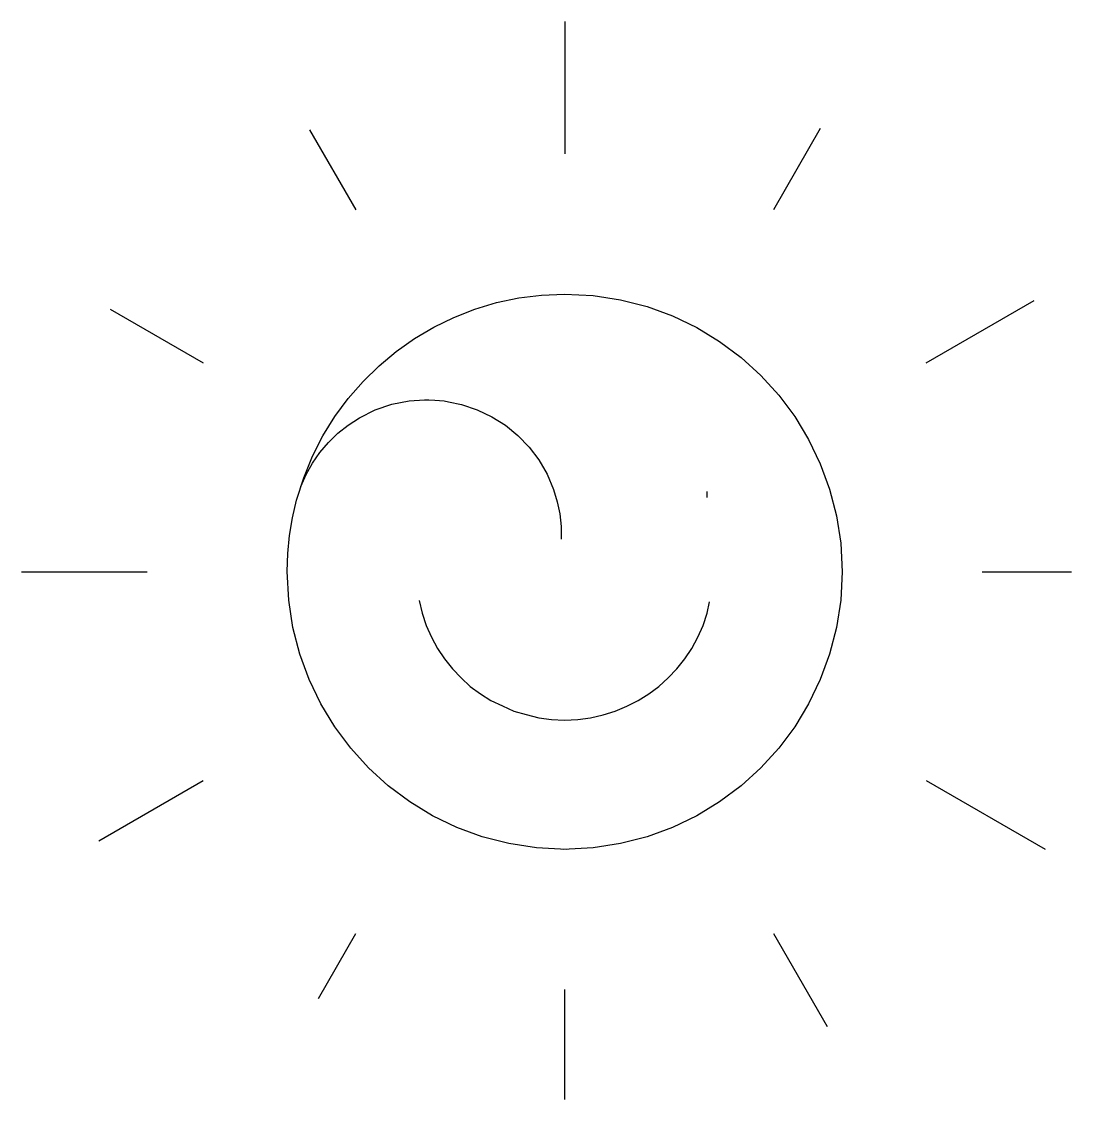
# Model space of a CAD drawing. Header units: millimetres. Extents: x 52 to 219, y 86 to 257.
import ezdxf

# ---------------------------------------------------------------- set-up
doc = ezdxf.new("R2010")
doc.units = ezdxf.units.MM
doc.layers.get('0').update_dxf_attribs({"linetype": 'CONTINUOUS', "lineweight": 25})

msp = doc.modelspace()

# ---------------------------------------------------------------- linework, layer by layer
for p, q in [((138.35, 257.07), (138.35, 236.06)), ((97.86, 239.92), (105.22, 227.2)), ((178.9, 240.11), (171.46, 227.18)), ((195.71, 202.92), (212.83, 212.79)), ((66.2, 211.44), (80.96, 202.92)), ((160.89, 182.53), (160.89, 181.53)), ((52.16, 169.78), (72.1, 169.78)), ((204.6, 169.78), (218.76, 169.78)), ((64.41, 127.08), (80.98, 136.64)), ((195.71, 136.64), (214.58, 125.77)), ((99.26, 102.08), (105.21, 112.37)), ((171.46, 112.37), (180, 97.6)), ((138.35, 86.04), (138.35, 103.5))]:
    msp.add_line(p, q)
at = {"color": 7, "linetype": 'CONTINUOUS', "lineweight": 25}
msp.add_lwpolyline([(138.61, 125.72), (133.85, 125.97), (129.48, 126.63), (125.27, 127.72), (121.23, 129.2), (117.39, 131.06), (113.76, 133.27), (110.36, 135.8), (107.24, 138.65), (104.39, 141.78), (101.85, 145.18), (99.65, 148.81), (97.79, 152.66), (96.31, 156.7), (95.23, 160.91), (94.56, 165.28), (94.33, 169.83), (94.42, 172.66), (94.7, 175.52), (95.17, 178.34), (95.81, 181.11), (96.94, 184.68), (98.33, 188.09), (99.99, 191.33), (101.88, 194.39), (104.01, 197.28), (106.35, 199.97), (108.89, 202.46), (111.61, 204.73), (114.51, 206.77), (117.57, 208.58), (120.76, 210.14), (124.08, 211.44), (127.52, 212.47), (131.05, 213.22), (134.66, 213.68), (138.33, 213.83), (142.85, 213.6), (147.21, 212.93), (151.42, 211.85), (155.46, 210.37), (159.3, 208.51), (162.93, 206.3), (166.33, 203.76), (169.46, 200.91), (172.3, 197.78), (174.84, 194.39), (177.05, 190.75), (178.91, 186.91), (180.39, 182.87), (181.47, 178.65), (182.14, 174.29), (182.37, 169.78), (182.14, 165.28), (181.47, 160.91), (180.39, 156.7), (178.91, 152.66), (177.05, 148.81), (174.84, 145.18), (172.3, 141.78), (169.46, 138.65), (166.33, 135.81), (162.93, 133.27), (159.3, 131.06), (155.46, 129.2), (151.42, 127.72), (147.21, 126.63), (142.85, 125.97), (138.09, 125.72)], dxfattribs=at)
for points in [[(96.47, 183.28), (97.31, 185.2), (98.32, 187.02), (99.51, 188.72), (100.85, 190.3), (102.34, 191.74), (103.98, 193.04), (105.77, 194.21), (108.26, 195.44), (110.92, 196.35), (113.66, 196.89), (116.11, 197.05), (116.77, 197.05), (117.72, 197.02), (119.24, 196.89), (119.9, 196.76), (121.98, 196.31), (124.48, 195.48), (126.8, 194.37), (128.96, 193.01), (130.93, 191.4), (132.7, 189.56), (134.25, 187.51), (135.54, 185.28), (136.59, 182.84), (137.15, 180.88), (137.58, 178.97), (137.8, 176.96), (137.81, 174.94)], [(115.24, 165.21), (115.73, 163.2), (116.36, 161.26), (117.21, 159.4), (118.16, 157.61), (119.29, 155.96), (120.52, 154.37), (121.91, 152.94), (123.37, 151.59), (124.99, 150.41), (126.65, 149.33), (128.46, 148.48), (130.28, 147.64), (132.24, 147.11), (134.22, 146.6), (136.26, 146.33), (138.34, 146.24), (140.41, 146.33), (142.45, 146.6), (144.44, 147.05), (146.38, 147.64), (148.22, 148.43), (150, 149.35), (151.69, 150.41), (153.29, 151.59), (154.77, 152.94), (156.14, 154.37), (157.39, 155.96), (158.5, 157.61), (159.47, 159.4), (160.3, 161.25), (160.94, 163.2), (161.35, 165.02)]]:
    msp.add_lwpolyline(points)

doc.saveas('drawing.dxf')
